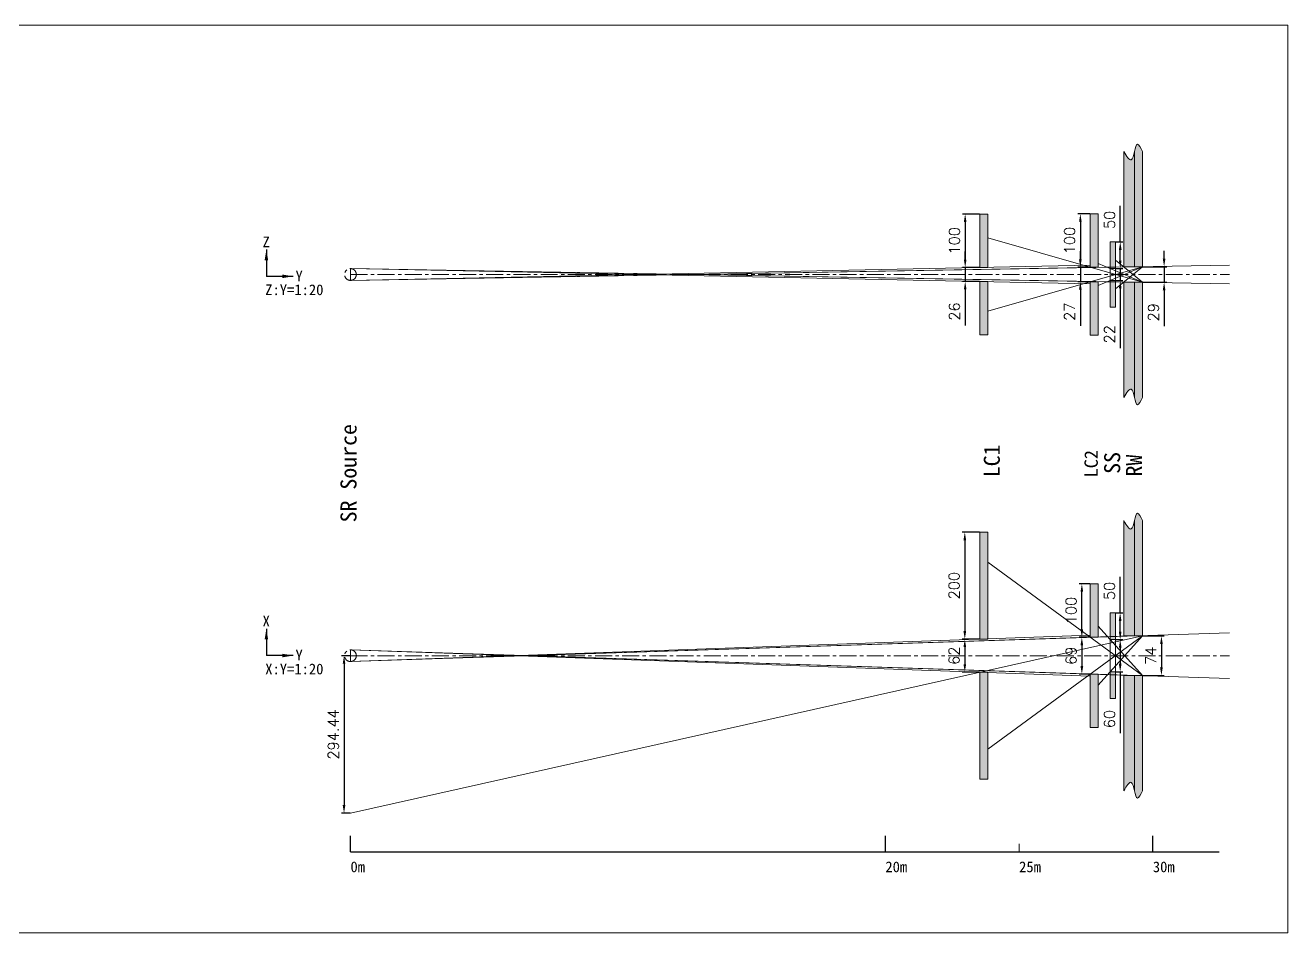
# Model space of a CAD drawing. Header units: inches. Extents: x 3 to 4849, y 1 to 1698.
# Drawn here: x 2488 to 4849, y 1 to 1698 of the extents above; entities that cross this region are included whole.
import ezdxf

# ---------------------------------------------------------------- set-up
doc = ezdxf.new("R2010")
doc.units = ezdxf.units.IN
doc.header["$MEASUREMENT"] = 0
doc.linetypes.add('CENTER', pattern=[50.8, 31.75, -6.35, 6.35, -6.35])
for name, color, linetype, lineweight in [('1中心线', 7, 'CENTER', 20), ('2尺寸线', 7, 'Continuous', 20), ('6细实线', 7, 'Continuous', 20)]:
    doc.layers.add(name, color=color, linetype=linetype, lineweight=lineweight)
doc.styles.add('ROMANC', font='romanc.shx')
doc.styles.get("Standard").update_dxf_attribs({"font": ''})
doc.styles.get('Standard').set_extended_font_data('SimSun')
doc.dimstyles.new('ISO-25', dxfattribs={"dimtxt": 2.5, "dimasz": 2, "dimexe": 1.25, "dimexo": 0.625, "dimtad": 1, "dimtoh": 1, "dimdsep": 46, "dimtxsty": 'ROMANC', "dimcen": 2.5, "dimclrt": 7, "dimadec": 0, "dimazin": 0, "dimtfac": 1, "dimtmove": 0, "dimatfit": 3, "dimfxl": 1, "dimarcsym": 0})
doc.dimstyles.new('大字标注', dxfattribs={"dimtxt": 20, "dimasz": 15, "dimexe": 5, "dimexo": 0.625, "dimgap": 10, "dimtad": 1, "dimdsep": 46, "dimtxsty": 'ROMANC', "dimcen": 2.5, "dimclrt": 7, "dimadec": 0, "dimazin": 0, "dimtfac": 1, "dimtmove": 0, "dimatfit": 3, "dimfxl": 1, "dimarcsym": 0})

# ---------------------------------------------------------------- blocks, each defined once
blk = doc.blocks.new('*D17')
at = {"layer": '6细实线', "color": 0, "lineweight": -2, "transparency": 16777216}
for p, q in [((4272.4, 1345.1), (4240.5, 1345.1)), ((4245.5, 1330.1), (4245.5, 1260.1)), ((4272.4, 1245.1), (4240.5, 1245.1))]:
    blk.add_line(p, q, dxfattribs=at)
at = {"layer": '6细实线', "color": 0, "transparency": 16777216}
for points in [[(4243, 1330.1), (4248, 1330.1), (4245.5, 1345.1)], [(4243, 1260.1), (4248, 1260.1), (4245.5, 1245.1)]]:
    blk.add_solid(points, dxfattribs=at)
at = {"layer": 'Defpoints', "color": 0, "transparency": 16777216}
for p in [(4273.1, 1345.1), (4245.5, 1245.1), (4273.1, 1245.1)]:
    blk.add_point(p, dxfattribs=at)
at = {"layer": '6细实线', "color": 7, "transparency": 16777216, "insert": (4225.5, 1295.1), "char_height": 20, "attachment_point": 5, "rotation": 90, "style": 'ROMANC'}
blk.add_mtext('100', dxfattribs=at)
blk = doc.blocks.new('*D18')
at = {"layer": '6细实线', "color": 0, "lineweight": -2, "transparency": 16777216}
for p, q in [((4245.5, 1260.1), (4245.5, 1275.1)), ((4272.4, 1245.1), (4240.5, 1245.1)), ((4245.5, 1245.1), (4245.5, 1219.1)), ((4272.4, 1219.1), (4240.5, 1219.1)), ((4245.5, 1204.1), (4245.5, 1136.7))]:
    blk.add_line(p, q, dxfattribs=at)
at = {"layer": '6细实线', "color": 0, "transparency": 16777216}
for points in [[(4243, 1260.1), (4248, 1260.1), (4245.5, 1245.1)], [(4243, 1204.1), (4248, 1204.1), (4245.5, 1219.1)]]:
    blk.add_solid(points, dxfattribs=at)
at = {"layer": 'Defpoints', "color": 0, "transparency": 16777216}
for p in [(4273.1, 1245.1), (4245.5, 1219.1), (4273.1, 1219.1)]:
    blk.add_point(p, dxfattribs=at)
at = {"layer": '6细实线', "color": 7, "transparency": 16777216, "insert": (4225.5, 1162.9), "char_height": 20, "attachment_point": 5, "rotation": 90, "style": 'ROMANC'}
blk.add_mtext('26', dxfattribs=at)
blk = doc.blocks.new('*D19')
at = {"layer": '6细实线', "color": 0, "lineweight": -2, "transparency": 16777216}
for p, q in [((4478.7, 1345.6), (4455.8, 1345.6)), ((4460.8, 1330.6), (4460.8, 1260.6)), ((4478.7, 1245.6), (4455.8, 1245.6))]:
    blk.add_line(p, q, dxfattribs=at)
at = {"layer": '6细实线', "color": 0, "transparency": 16777216}
for points in [[(4458.3, 1330.6), (4463.3, 1330.6), (4460.8, 1345.6)], [(4458.3, 1260.6), (4463.3, 1260.6), (4460.8, 1245.6)]]:
    blk.add_solid(points, dxfattribs=at)
at = {"layer": 'Defpoints', "color": 0, "transparency": 16777216}
for p in [(4479.3, 1345.6), (4460.8, 1245.6), (4479.3, 1245.6)]:
    blk.add_point(p, dxfattribs=at)
at = {"layer": '6细实线', "color": 7, "transparency": 16777216, "insert": (4440.8, 1295.6), "char_height": 20, "attachment_point": 5, "rotation": 90, "style": 'ROMANC'}
blk.add_mtext('100', dxfattribs=at)
blk = doc.blocks.new('*D20')
at = {"layer": '6细实线', "color": 0, "lineweight": -2, "transparency": 16777216}
for p, q in [((4460.8, 1260.6), (4460.8, 1275.6)), ((4478.7, 1245.6), (4455.8, 1245.6)), ((4460.8, 1245.6), (4460.8, 1218.6)), ((4478.7, 1218.6), (4455.8, 1218.6)), ((4460.8, 1203.6), (4460.8, 1136.2))]:
    blk.add_line(p, q, dxfattribs=at)
at = {"layer": '6细实线', "color": 0, "transparency": 16777216}
for points in [[(4458.3, 1260.6), (4463.3, 1260.6), (4460.8, 1245.6)], [(4458.3, 1203.6), (4463.3, 1203.6), (4460.8, 1218.6)]]:
    blk.add_solid(points, dxfattribs=at)
at = {"layer": 'Defpoints', "color": 0, "transparency": 16777216}
for p in [(4479.3, 1245.6), (4460.8, 1218.6), (4479.3, 1218.6)]:
    blk.add_point(p, dxfattribs=at)
at = {"layer": '6细实线', "color": 7, "transparency": 16777216, "insert": (4440.8, 1162.4), "char_height": 20, "attachment_point": 5, "rotation": 90, "style": 'ROMANC'}
blk.add_mtext('27', dxfattribs=at)
blk = doc.blocks.new('*D21')
at = {"layer": '6细实线', "color": 0, "lineweight": -2, "transparency": 16777216}
for p, q in [((4535.4, 1293.1), (4535.4, 1360.5)), ((4527.4, 1293.1), (4540.4, 1293.1)), ((4535.4, 1258.1), (4535.4, 1278.1)), ((4527.4, 1243.1), (4540.4, 1243.1))]:
    blk.add_line(p, q, dxfattribs=at)
at = {"layer": '6细实线', "color": 0, "transparency": 16777216}
for points in [[(4532.9, 1278.1), (4537.9, 1278.1), (4535.4, 1293.1)], [(4532.9, 1258.1), (4537.9, 1258.1), (4535.4, 1243.1)]]:
    blk.add_solid(points, dxfattribs=at)
at = {"layer": 'Defpoints', "color": 0, "transparency": 16777216}
for p in [(4526.8, 1293.1), (4535.4, 1293.1), (4526.8, 1243.1)]:
    blk.add_point(p, dxfattribs=at)
at = {"layer": '6细实线', "color": 7, "transparency": 16777216, "insert": (4515.4, 1334.3), "char_height": 20, "attachment_point": 5, "rotation": 90, "style": 'ROMANC'}
blk.add_mtext('50', dxfattribs=at)
blk = doc.blocks.new('*D22')
at = {"layer": '6细实线', "color": 0, "lineweight": -2, "transparency": 16777216}
for p, q in [((4535.4, 1258.1), (4535.4, 1273.1)), ((4527.4, 1243.1), (4540.4, 1243.1)), ((4535.4, 1243.1), (4535.4, 1221.1)), ((4527.4, 1221.1), (4540.4, 1221.1)), ((4535.4, 1206.1), (4535.4, 1094.1))]:
    blk.add_line(p, q, dxfattribs=at)
at = {"layer": '6细实线', "color": 0, "transparency": 16777216}
for points in [[(4532.9, 1258.1), (4537.9, 1258.1), (4535.4, 1243.1)], [(4532.9, 1206.1), (4537.9, 1206.1), (4535.4, 1221.1)]]:
    blk.add_solid(points, dxfattribs=at)
at = {"layer": 'Defpoints', "color": 0, "transparency": 16777216}
for p in [(4526.8, 1243.1), (4526.8, 1221.1), (4535.4, 1221.1)]:
    blk.add_point(p, dxfattribs=at)
at = {"layer": '6细实线', "color": 7, "transparency": 16777216, "insert": (4515.4, 1120.3), "char_height": 20, "attachment_point": 5, "rotation": 90, "style": 'ROMANC'}
blk.add_mtext('22', dxfattribs=at)
blk = doc.blocks.new('*D23')
at = {"layer": '6细实线', "color": 0, "lineweight": -2, "transparency": 16777216}
for p, q in [((4617.4, 1261.6), (4617.4, 1276.6)), ((4577.4, 1246.6), (4622.4, 1246.6)), ((4617.4, 1246.6), (4617.4, 1217.6)), ((4577.4, 1217.6), (4622.4, 1217.6)), ((4617.4, 1202.6), (4617.4, 1135.2))]:
    blk.add_line(p, q, dxfattribs=at)
at = {"layer": '6细实线', "color": 0, "transparency": 16777216}
for points in [[(4614.9, 1261.6), (4619.9, 1261.6), (4617.4, 1246.6)], [(4614.9, 1202.6), (4619.9, 1202.6), (4617.4, 1217.6)]]:
    blk.add_solid(points, dxfattribs=at)
at = {"layer": 'Defpoints', "color": 0, "transparency": 16777216}
for p in [(4576.8, 1246.6), (4576.8, 1217.6), (4617.4, 1217.6)]:
    blk.add_point(p, dxfattribs=at)
at = {"layer": '6细实线', "color": 7, "transparency": 16777216, "insert": (4597.4, 1161.4), "char_height": 20, "attachment_point": 5, "rotation": 90, "style": 'ROMANC'}
blk.add_mtext('29', dxfattribs=at)
blk = doc.blocks.new('*D24')
at = {"layer": '6细实线', "color": 0, "lineweight": -2, "transparency": 16777216}
for p, q in [((3095.7, 519.4), (3079.3, 519.4)), ((3084.3, 504.4), (3084.3, 240)), ((3095.7, 225), (3079.3, 225))]:
    blk.add_line(p, q, dxfattribs=at)
at = {"layer": '6细实线', "color": 0, "transparency": 16777216}
for points in [[(3081.8, 504.4), (3086.8, 504.4), (3084.3, 519.4)], [(3081.8, 240), (3086.8, 240), (3084.3, 225)]]:
    blk.add_solid(points, dxfattribs=at)
at = {"layer": 'Defpoints', "color": 0, "transparency": 16777216}
for p in [(3096.3, 519.4), (3084.3, 225), (3096.3, 225)]:
    blk.add_point(p, dxfattribs=at)
at = {"layer": '6细实线', "color": 7, "transparency": 16777216, "insert": (3064.3, 372.2), "char_height": 20, "attachment_point": 5, "rotation": 90, "style": 'ROMANC'}
blk.add_mtext('294.44', dxfattribs=at)
blk = doc.blocks.new('*D25')
at = {"layer": '6细实线', "color": 0, "lineweight": -2, "transparency": 16777216}
for p, q in [((4272.4, 750.4), (4239.8, 750.4)), ((4244.8, 735.4), (4244.8, 565.4)), ((4272.4, 550.4), (4239.8, 550.4))]:
    blk.add_line(p, q, dxfattribs=at)
at = {"layer": '6细实线', "color": 0, "transparency": 16777216}
for points in [[(4242.3, 735.4), (4247.3, 735.4), (4244.8, 750.4)], [(4242.3, 565.4), (4247.3, 565.4), (4244.8, 550.4)]]:
    blk.add_solid(points, dxfattribs=at)
at = {"layer": 'Defpoints', "color": 0, "transparency": 16777216}
for p in [(4273.1, 750.4), (4244.8, 550.4), (4273.1, 550.4)]:
    blk.add_point(p, dxfattribs=at)
at = {"layer": '6细实线', "color": 7, "transparency": 16777216, "insert": (4224.8, 650.4), "char_height": 20, "attachment_point": 5, "rotation": 90, "style": 'ROMANC'}
blk.add_mtext('200', dxfattribs=at)
blk = doc.blocks.new('*D26')
at = {"layer": '6细实线', "color": 0, "lineweight": -2, "transparency": 16777216}
for p, q in [((4272.4, 550.4), (4239.8, 550.4)), ((4244.8, 535.4), (4244.8, 503.4)), ((4272.4, 488.4), (4239.8, 488.4))]:
    blk.add_line(p, q, dxfattribs=at)
at = {"layer": '6细实线', "color": 0, "transparency": 16777216}
for points in [[(4242.3, 535.4), (4247.3, 535.4), (4244.8, 550.4)], [(4242.3, 503.4), (4247.3, 503.4), (4244.8, 488.4)]]:
    blk.add_solid(points, dxfattribs=at)
at = {"layer": 'Defpoints', "color": 0, "transparency": 16777216}
for p in [(4273.1, 550.4), (4244.8, 488.4), (4273.1, 488.4)]:
    blk.add_point(p, dxfattribs=at)
at = {"layer": '6细实线', "color": 7, "transparency": 16777216, "insert": (4224.8, 519.4), "char_height": 20, "attachment_point": 5, "rotation": 90, "style": 'ROMANC'}
blk.add_mtext('62', dxfattribs=at)
blk = doc.blocks.new('*D27')
at = {"layer": '6细实线', "color": 0, "lineweight": -2, "transparency": 16777216}
for p, q in [((4478.7, 653.9), (4458.6, 653.9)), ((4463.6, 568.9), (4463.6, 638.9)), ((4478.7, 553.9), (4458.6, 553.9))]:
    blk.add_line(p, q, dxfattribs=at)
at = {"layer": '6细实线', "color": 0, "transparency": 16777216}
for points in [[(4461.1, 638.9), (4466.1, 638.9), (4463.6, 653.9)], [(4461.1, 568.9), (4466.1, 568.9), (4463.6, 553.9)]]:
    blk.add_solid(points, dxfattribs=at)
at = {"layer": 'Defpoints', "color": 0, "transparency": 16777216}
for p in [(4463.6, 653.9), (4479.3, 653.9), (4479.3, 553.9)]:
    blk.add_point(p, dxfattribs=at)
at = {"layer": '6细实线', "color": 7, "transparency": 16777216, "insert": (4443.6, 603.9), "char_height": 20, "attachment_point": 5, "rotation": 90, "style": 'ROMANC'}
blk.add_mtext('100', dxfattribs=at)
blk = doc.blocks.new('*D28')
at = {"layer": '6细实线', "color": 0, "lineweight": -2, "transparency": 16777216}
for p, q in [((4478.7, 553.9), (4458.6, 553.9)), ((4463.6, 538.9), (4463.6, 499.9)), ((4478.7, 484.9), (4458.6, 484.9))]:
    blk.add_line(p, q, dxfattribs=at)
at = {"layer": '6细实线', "color": 0, "transparency": 16777216}
for points in [[(4461.1, 538.9), (4466.1, 538.9), (4463.6, 553.9)], [(4461.1, 499.9), (4466.1, 499.9), (4463.6, 484.9)]]:
    blk.add_solid(points, dxfattribs=at)
at = {"layer": 'Defpoints', "color": 0, "transparency": 16777216}
for p in [(4479.3, 553.9), (4463.6, 484.9), (4479.3, 484.9)]:
    blk.add_point(p, dxfattribs=at)
at = {"layer": '6细实线', "color": 7, "transparency": 16777216, "insert": (4443.6, 519.4), "char_height": 20, "attachment_point": 5, "rotation": 90, "style": 'ROMANC'}
blk.add_mtext('69', dxfattribs=at)
blk = doc.blocks.new('*D29')
at = {"layer": '6细实线', "color": 0, "lineweight": -2, "transparency": 16777216}
for p, q in [((4535.2, 599.4), (4535.2, 666.8)), ((4527.4, 599.4), (4540.2, 599.4)), ((4535.2, 564.4), (4535.2, 584.4)), ((4527.4, 549.4), (4540.2, 549.4))]:
    blk.add_line(p, q, dxfattribs=at)
at = {"layer": '6细实线', "color": 0, "transparency": 16777216}
for points in [[(4532.7, 584.4), (4537.7, 584.4), (4535.2, 599.4)], [(4532.7, 564.4), (4537.7, 564.4), (4535.2, 549.4)]]:
    blk.add_solid(points, dxfattribs=at)
at = {"layer": 'Defpoints', "color": 0, "transparency": 16777216}
for p in [(4526.8, 599.4), (4535.2, 599.4), (4526.8, 549.4)]:
    blk.add_point(p, dxfattribs=at)
at = {"layer": '6细实线', "color": 7, "transparency": 16777216, "insert": (4515.2, 640.6), "char_height": 20, "attachment_point": 5, "rotation": 90, "style": 'ROMANC'}
blk.add_mtext('50', dxfattribs=at)
blk = doc.blocks.new('*D30')
at = {"layer": '6细实线', "color": 0, "lineweight": -2, "transparency": 16777216}
for p, q in [((4527.4, 549.4), (4540.3, 549.4)), ((4535.3, 534.4), (4535.3, 504.4)), ((4527.4, 489.4), (4540.3, 489.4)), ((4535.3, 489.4), (4535.3, 374.8))]:
    blk.add_line(p, q, dxfattribs=at)
at = {"layer": '6细实线', "color": 0, "transparency": 16777216}
for points in [[(4532.8, 534.4), (4537.8, 534.4), (4535.3, 549.4)], [(4532.8, 504.4), (4537.8, 504.4), (4535.3, 489.4)]]:
    blk.add_solid(points, dxfattribs=at)
at = {"layer": 'Defpoints', "color": 0, "transparency": 16777216}
for p in [(4526.8, 549.4), (4526.8, 489.4), (4535.3, 489.4)]:
    blk.add_point(p, dxfattribs=at)
at = {"layer": '6细实线', "color": 7, "transparency": 16777216, "insert": (4515.3, 401), "char_height": 20, "attachment_point": 5, "rotation": 90, "style": 'ROMANC'}
blk.add_mtext('60', dxfattribs=at)
blk = doc.blocks.new('*D31')
at = {"layer": '6细实线', "color": 0, "lineweight": -2, "transparency": 16777216}
for p, q in [((4577.4, 556.4), (4617.4, 556.4)), ((4612.4, 541.4), (4612.4, 497.4)), ((4577.4, 482.4), (4617.4, 482.4))]:
    blk.add_line(p, q, dxfattribs=at)
at = {"layer": '6细实线', "color": 0, "transparency": 16777216}
for points in [[(4609.9, 541.4), (4614.9, 541.4), (4612.4, 556.4)], [(4609.9, 497.4), (4614.9, 497.4), (4612.4, 482.4)]]:
    blk.add_solid(points, dxfattribs=at)
at = {"layer": 'Defpoints', "color": 0, "transparency": 16777216}
for p in [(4576.8, 556.4), (4576.8, 482.4), (4612.4, 482.4)]:
    blk.add_point(p, dxfattribs=at)
at = {"layer": '6细实线', "color": 7, "transparency": 16777216, "insert": (4592.4, 519.4), "char_height": 20, "attachment_point": 5, "rotation": 90, "style": 'ROMANC'}
blk.add_mtext('74', dxfattribs=at)

msp = doc.modelspace()

# ---------------------------------------------------------------- hatches: boundary and pattern name
at = {"layer": '6细实线'}
h = msp.add_hatch(dxfattribs=at)
h.set_pattern_fill('GRAVEL', color=6, scale=2)
h.set_pattern_definition([(228.012788, (873.388, -8920.9852), (-406.4, -457.2), [6.83443, -676.60967]), (184.96974, (868.8159, -8926.0652), (609.59999976, 50.8000029), [11.7281, -1161.08098]), (132.510447, (857.132, -8927.0812), (508.0000002, -558.7999998), [8.26963, -818.69446]), (267.27369, (837.3199, -8939.7812), (50.8000001, 1016), [10.6801, -1057.32875]), (292.833654, (836.8119, -8950.4492), (-254, 609.6), [10.47267, -1036.79615]), (357.27369, (840.8759, -8960.1012), (-1016, 50.8000001), [10.6801, -1057.32875]), (37.69424, (851.5439, -8960.6092), (-660.39999997, -508.00000004), [14.12387, -1398.2623]), (72.255328, (862.7199, -8951.9732), (355.6000001, 1117.59999997), [13.3344, -1320.10513]), (121.429566, (866.7839, -8939.2732), (-406.40000006, 660.39999996), [10.71626, -1060.91091]), (175.23636, (861.196, -8930.129), (558.8, -50.8000001), [12.23427, -599.47874]), (222.397438, (849.0039, -8929.1132), (-609.59999998, -558.80000002), [15.82156, -1566.33545]), (138.814075, (887.612, -8940.289), (-355.6, 304.8), [5.4001, -534.61132]), (171.469234, (883.5479, -8936.7332), (660.4, -101.5999999), [10.27364, -1017.09278]), (225, (873.388, -8935.21), (-7e-15, -50.8), [7.18419, -64.65786]), (203.19859, (869.832, -8929.113), (254, 101.6), [3.86883, -383.01245]), (291.80141, (866.276, -8930.637), (-50.8, 152.4), [5.47131, -268.09506]), (30.96376, (868.308, -8935.717), (152.4, 101.6), [8.8864, -287.32596]), (161.56505, (875.928, -8931.145), (101.6, -50.8), [6.42574, -154.21796]), (16.38954, (836.8119, -8930.6372), (508, 152.4), [9.00176, -891.17653]), (70.346176, (845.448, -8928.0972), (-203.2, -558.8), [7.55198, -747.64431]), (293.19859, (875.928, -8920.985), (-101.6, 254), [7.7376, -379.14367]), (343.61046, (878.9759, -8928.0972), (-508, 152.4), [9.00176, -891.17653]), (339.443955, (836.812, -8962.133), (-254, 101.6), [8.6807, -425.35469]), (294.77514, (844.94, -8965.1812), (-254.0000003, 558.7999999), [7.27344, -720.07187]), (66.80141, (876.436, -8971.785), (101.6, 254), [7.7376, -379.14367]), (17.354025, (879.484, -8964.6732), (-660.4, -203.20000004), [8.51565, -843.04752]), (69.443955, (851.544, -8971.785), (-101.6, -254), [4.34035, -429.69504]), (101.30993, (873.388, -8971.785), (-50.8, 203.2), [2.5903, -256.4399]), (165.96376, (872.88, -8969.245), (152.4, -50.8), [10.47267, -198.9811]), (186.009006, (862.7199, -8966.7052), (508, 50.8), [9.70534, -960.8273]), (303.69007, (868.308, -8940.289), (-50.8, 101.6), [7.32648, -175.83553]), (353.157227, (872.3719, -8946.3852), (863.6, -101.59999995), [12.79114, -1266.32018]), (60.945396, (885.072, -8947.909), (-203.2, -355.6), [5.23016, -517.78785]), (90, (887.61, -8943.337), (-50.8, 50.8), [3.048, -47.752]), (120.256437, (861.704, -8965.1812), (203.2, -355.6), [7.05734, -698.67882]), (48.012787, (858.148, -8959.0852), (406.4, 457.2), [13.66886, -669.77524]), (0, (867.29, -8948.925), (50.8, 50.8), [13.208, -37.592]), (325.304846, (880.5, -8948.9252), (508.0000002, -355.5999997), [8.0322, -795.18633]), (254.054604, (887.104, -8953.497), (-50.8, -203.2), [7.39658, -362.433]), (207.645975, (885.0719, -8960.6092), (-965.20000004, -507.99999993), [12.0429, -1192.24929]), (175.426079, (874.4039, -8966.1972), (-660.4, 50.8), [12.74059, -1261.31693])])
edge = h.paths.add_edge_path()
edge.add_spline(control_points=[(4576.814, 1462.086), (4573.399, 1469.065), (4566.612, 1482.939), (4563.489, 1468.428), (4561.814, 1461.177)], knot_values=[36.22826451, 36.22826451, 36.22826451, 36.22826451, 52.8410596, 69.24797065, 69.24797065, 69.24797065, 69.24797065], degree=3, periodic=0)
edge.add_line((4561.814, 1461.177), (4561.814, 1246.592))
edge.add_line((4561.814, 1246.592), (4576.814, 1246.592))
edge.add_line((4576.814, 1246.592), (4576.814, 1462.086))
edge = h.paths.add_edge_path()
edge.add_spline(control_points=[(4561.814, 1461.177), (4560.272, 1454.507), (4556.322, 1438.413), (4547.159, 1453.363), (4541.814, 1462.086)], knot_values=[0, 0, 0, 0, 15.09085371, 36.22826451, 36.22826451, 36.22826451, 36.22826451], degree=3, periodic=0)
edge.add_line((4541.814, 1462.086), (4541.814, 1246.592))
edge.add_line((4541.814, 1246.592), (4561.814, 1246.592))
edge.add_line((4561.814, 1246.592), (4561.814, 1461.177))
edge = h.paths.add_edge_path()
edge.add_line((4561.814, 1217.592), (4541.814, 1217.592))
edge.add_line((4541.814, 1217.592), (4541.814, 1002.099))
edge.add_spline(control_points=[(4541.814, 1002.099), (4547.159, 1010.822), (4556.322, 1025.771), (4560.272, 1009.677), (4561.814, 1003.008)], knot_values=[0, 0, 0, 0, 21.1374108, 36.22826451, 36.22826451, 36.22826451, 36.22826451], degree=3, periodic=0)
edge.add_line((4561.814, 1003.008), (4561.814, 1217.592))
edge = h.paths.add_edge_path()
edge.add_line((4576.814, 1217.592), (4561.814, 1217.592))
edge.add_line((4561.814, 1217.592), (4561.814, 1003.008))
edge.add_spline(control_points=[(4561.814, 1003.008), (4563.489, 995.757), (4566.612, 981.246), (4573.399, 995.119), (4576.814, 1002.099)], knot_values=[36.22826451, 36.22826451, 36.22826451, 36.22826451, 52.63517557, 69.24797065, 69.24797065, 69.24797065, 69.24797065], degree=3, periodic=0)
edge.add_line((4576.814, 1002.099), (4576.814, 1217.592))
edge = h.paths.add_edge_path()
edge.add_spline(control_points=[(4561.814, 771.029), (4560.272, 764.359), (4556.322, 748.265), (4547.159, 763.215), (4541.814, 771.938)], knot_values=[0, 0, 0, 0, 15.09085371, 36.22826451, 36.22826451, 36.22826451, 36.22826451], degree=3, periodic=0)
edge.add_line((4541.814, 771.938), (4541.814, 556.444))
edge.add_line((4541.814, 556.444), (4561.814, 556.444))
edge.add_line((4561.814, 556.444), (4561.814, 771.029))
edge = h.paths.add_edge_path()
edge.add_spline(control_points=[(4576.814, 771.938), (4573.399, 778.917), (4566.612, 792.791), (4563.489, 778.28), (4561.814, 771.029)], knot_values=[36.22826451, 36.22826451, 36.22826451, 36.22826451, 52.8410596, 69.24797065, 69.24797065, 69.24797065, 69.24797065], degree=3, periodic=0)
edge.add_line((4561.814, 771.029), (4561.814, 556.444))
edge.add_line((4561.814, 556.444), (4576.814, 556.444))
edge.add_line((4576.814, 556.444), (4576.814, 771.938))
edge = h.paths.add_edge_path()
edge.add_line((4561.814, 482.444), (4541.814, 482.444))
edge.add_line((4541.814, 482.444), (4541.814, 266.951))
edge.add_spline(control_points=[(4541.814, 266.951), (4547.159, 275.674), (4556.322, 290.623), (4560.272, 274.529), (4561.814, 267.86)], knot_values=[0, 0, 0, 0, 21.1374108, 36.22826451, 36.22826451, 36.22826451, 36.22826451], degree=3, periodic=0)
edge.add_line((4561.814, 267.86), (4561.814, 482.444))
edge = h.paths.add_edge_path()
edge.add_line((4576.814, 482.444), (4561.814, 482.444))
edge.add_line((4561.814, 482.444), (4561.814, 267.86))
edge.add_spline(control_points=[(4561.814, 267.86), (4563.489, 260.609), (4566.612, 246.098), (4573.399, 259.971), (4576.814, 266.951)], knot_values=[36.22826451, 36.22826451, 36.22826451, 36.22826451, 52.63517557, 69.24797065, 69.24797065, 69.24797065, 69.24797065], degree=3, periodic=0)
edge.add_line((4576.814, 266.951), (4576.814, 482.444))
h = msp.add_hatch(color=6, dxfattribs=at)
h.dxf.hatch_style = 1
h.paths.add_polyline_path([(4494.314, 1345.592), (4479.314, 1345.592), (4479.314, 1245.592), (4494.314, 1245.858)])
h.paths.add_polyline_path([(4494.314, 1218.327), (4479.314, 1218.592), (4479.314, 1118.592), (4494.314, 1118.592)])
h = msp.add_hatch(color=6, dxfattribs=at)
h.dxf.hatch_style = 1
h.paths.add_polyline_path([(4288.064, 1345.092), (4273.064, 1345.092), (4273.064, 1245.092), (4288.064, 1245.398)])
h.paths.add_polyline_path([(4288.064, 1218.786), (4273.064, 1219.092), (4273.064, 1119.092), (4288.064, 1119.092)])
h = msp.add_hatch(color=6, dxfattribs=at)
h.dxf.hatch_style = 1
h.paths.add_polyline_path([(4526.814, 1293.092), (4516.814, 1293.092), (4516.814, 1243.092), (4526.814, 1243.092)])
h.paths.add_polyline_path([(4526.814, 1221.092), (4516.814, 1221.092), (4516.814, 1171.092), (4526.814, 1171.092)])
h = msp.add_hatch(color=6, dxfattribs=at)
h.dxf.hatch_style = 1
h.paths.add_polyline_path([(4288.064, 750.444), (4273.064, 750.444), (4273.064, 550.444), (4288.064, 550.98)])
h.paths.add_polyline_path([(4288.064, 487.909), (4273.064, 488.444), (4273.064, 288.444), (4288.064, 288.444)])
h = msp.add_hatch(color=6, dxfattribs=at)
h.dxf.hatch_style = 1
h.paths.add_polyline_path([(4494.314, 653.944), (4479.314, 653.944), (4479.314, 553.944), (4494.314, 554.438)])
h.paths.add_polyline_path([(4494.314, 484.451), (4479.314, 484.944), (4479.314, 384.944), (4494.314, 384.944)])
h = msp.add_hatch(color=6, dxfattribs=at)
h.dxf.hatch_style = 1
h.paths.add_polyline_path([(4526.814, 599.444), (4516.814, 599.444), (4516.814, 549.444), (4526.814, 549.444)])
h.paths.add_polyline_path([(4526.814, 489.444), (4516.814, 489.444), (4516.814, 439.444), (4526.814, 439.444)])

# ---------------------------------------------------------------- linework, layer by layer
at = {"layer": '1中心线'}
for p, q in [((3096.314, 1221.092), (3096.314, 1243.092)), ((3096.314, 1221.092), (3096.314, 1243.092)), ((3096.314, 1232.092), (4739.697, 1232.092)), ((3096.314, 508.444), (3096.314, 530.444)), ((3096.314, 508.444), (3096.314, 530.444)), ((3096.314, 508.444), (3096.314, 530.444)), ((3096.314, 508.444), (3096.314, 530.444)), ((3096.314, 508.444), (3096.314, 530.444)), ((3096.314, 519.444), (4739.697, 519.444))]:
    msp.add_line(p, q, dxfattribs=at)
for centre in [(3096.314, 1232.092), (3096.314, 519.444)]:
    msp.add_circle(centre, 11, dxfattribs=at)
at = {"layer": '2尺寸线', "lineweight": 30}
for p, q in [((3096.314, 152.55), (3096.314, 182.55)), ((4096.314, 152.55), (4096.314, 182.55)), ((4596.314, 152.55), (4596.314, 182.55)), ((3096.314, 152.55), (4720.564, 152.55))]:
    msp.add_line(p, q, dxfattribs=at)
at = {"layer": '6细实线'}
for p, q in [((4541.814, 1462.086), (4541.814, 1246.592)), ((4561.814, 1462.086), (4561.814, 1246.592)), ((4576.814, 1462.086), (4576.814, 1246.592)), ((4479.314, 1345.592), (4479.314, 1245.592)), ((4494.314, 1345.592), (4479.314, 1345.592)), ((4494.314, 1345.592), (4494.314, 1245.592)), ((4273.064, 1345.092), (4273.064, 1245.092)), ((4288.064, 1345.092), (4273.064, 1345.092)), ((4288.064, 1345.092), (4288.064, 1245.092)), ((4516.814, 1293.092), (4516.814, 1243.092)), ((4526.814, 1293.092), (4516.814, 1293.092)), ((4526.814, 1293.092), (4526.814, 1243.092)), ((4739.697, 1249.688), (3096.314, 1221.092)), ((3096.314, 1221.092), (4479.314, 1249.299)), ((4541.814, 1246.7), (3096.314, 1221.092)), ((3096.314, 1243.092), (4479.314, 1214.886)), ((4541.814, 1217.485), (3096.314, 1243.092)), ((4739.697, 1214.497), (3096.314, 1243.092)), ((4288.064, 1245.092), (4273.064, 1245.092)), ((4494.314, 1245.592), (4479.314, 1245.592)), ((4526.814, 1243.092), (4516.814, 1243.092)), ((4516.814, 1243.092), (4516.814, 1221.092)), ((4526.814, 1243.092), (4526.814, 1221.092)), ((4576.814, 1246.592), (4541.814, 1246.592)), ((4273.064, 1119.092), (4273.064, 1219.092)), ((4288.064, 1219.092), (4273.064, 1219.092)), ((4288.064, 1119.092), (4288.064, 1219.092)), ((4494.314, 1218.592), (4479.314, 1218.592)), ((4479.314, 1118.592), (4479.314, 1218.592)), ((4494.314, 1118.592), (4494.314, 1218.592)), ((4526.814, 1221.092), (4516.814, 1221.092)), ((4516.814, 1182.092), (4516.814, 1221.092)), ((4516.814, 1171.092), (4516.814, 1221.092)), ((4526.814, 1182.092), (4526.814, 1221.092)), ((4526.814, 1171.092), (4526.814, 1221.092)), ((4576.814, 1217.592), (4541.814, 1217.592)), ((4541.814, 1002.099), (4541.814, 1217.592)), ((4561.814, 1002.099), (4561.814, 1217.592)), ((4576.814, 1002.099), (4576.814, 1217.592)), ((4526.814, 1171.092), (4516.814, 1171.092)), ((4288.064, 1119.092), (4273.064, 1119.092)), ((4494.314, 1118.592), (4479.314, 1118.592)), ((4541.814, 771.938), (4541.814, 556.444)), ((4561.814, 771.938), (4561.814, 556.444)), ((4576.814, 771.938), (4576.814, 556.444)), ((4273.064, 750.444), (4273.064, 550.444)), ((4288.064, 750.444), (4273.064, 750.444)), ((4288.064, 750.444), (4288.064, 550.444)), ((4479.314, 653.944), (4479.314, 553.944)), ((4494.314, 653.944), (4479.314, 653.944)), ((4494.314, 653.944), (4494.314, 553.944)), ((4516.814, 599.444), (4516.814, 549.444)), ((4526.814, 599.444), (4516.814, 599.444)), ((4526.814, 599.444), (4526.814, 549.444)), ((4739.697, 562.271), (3096.314, 508.444)), ((3096.314, 508.444), (4479.314, 557.806)), ((4555.303, 556.444), (3096.314, 508.444)), ((4288.064, 550.444), (4273.064, 550.444)), ((4494.314, 553.944), (4479.314, 553.944)), ((4526.814, 549.444), (4516.814, 549.444)), ((4516.814, 549.444), (4516.814, 489.444)), ((4526.814, 549.444), (4526.814, 489.444)), ((4576.814, 556.444), (4541.814, 556.444)), ((3096.314, 530.444), (4479.314, 481.083)), ((4555.303, 482.444), (3096.314, 530.444)), ((4739.697, 476.618), (3096.314, 530.444)), ((4273.064, 288.444), (4273.064, 488.444)), ((4288.064, 488.444), (4273.064, 488.444)), ((4288.064, 288.444), (4288.064, 488.444)), ((4494.314, 484.944), (4479.314, 484.944)), ((4479.314, 384.944), (4479.314, 484.944)), ((4494.314, 384.944), (4494.314, 484.944)), ((4516.814, 439.444), (4516.814, 491.774)), ((4526.814, 489.444), (4516.814, 489.444)), ((4526.814, 439.444), (4526.814, 491.56)), ((4576.814, 482.444), (4541.814, 482.444)), ((4541.814, 266.951), (4541.814, 482.444)), ((4561.814, 266.951), (4561.814, 482.444)), ((4576.814, 266.951), (4576.814, 482.444)), ((4526.814, 439.444), (4516.814, 439.444)), ((4494.314, 384.944), (4479.314, 384.944)), ((4288.064, 288.444), (4273.064, 288.444)), ((3096.314, 167.55), (3096.314, 152.55)), ((4346.314, 167.55), (4346.314, 152.55))]:
    msp.add_line(p, q, dxfattribs=at)
at = {"layer": '6细实线', "color": 5}
for p, q in [((4576.814, 1217.592), (4288.064, 1300.515)), ((4576.814, 1217.592), (4494.314, 1252.655)), ((4576.814, 1217.592), (4526.814, 1259.021)), ((4576.814, 1246.592), (4288.064, 1163.669)), ((4576.814, 1246.592), (4494.314, 1211.53)), ((4576.814, 1246.592), (4526.814, 1205.164)), ((4576.814, 482.444), (4288.064, 694.194)), ((4576.814, 482.444), (4494.314, 574.569)), ((4576.814, 556.444), (3096.314, 225.007)), ((4576.814, 556.444), (4288.064, 344.694)), ((4576.814, 556.444), (4494.314, 464.319))]:
    msp.add_line(p, q, dxfattribs=at)
at = {"layer": '6细实线', "color": 1}
for p, q in [((3096.314, 1232.092), (3096.314, 1233.592)), ((3096.314, 519.444), (3096.314, 522.244))]:
    msp.add_line(p, q, dxfattribs=at)
at = {"layer": '6细实线'}
msp.add_lwpolyline([(2.556, 1698.098), (4848.53, 1698.098), (4848.53, 1.456), (2.556, 1.456)], close=True, dxfattribs=at)
for points in [[(4541.814, 1462.086), (4556.077, 1446.486), (4567.497, 1475.84), (4576.814, 1462.086)], [(4541.814, 1002.099), (4556.077, 1017.699), (4567.497, 988.344), (4576.814, 1002.099)], [(4541.814, 771.938), (4556.077, 756.338), (4567.497, 785.692), (4576.814, 771.938)], [(4541.814, 266.951), (4556.077, 282.551), (4567.497, 253.196), (4576.814, 266.951)]]:
    msp.add_spline(points, degree=3, dxfattribs=at)

# ---------------------------------------------------------------- texts
at = {"layer": '1中心线', "attachment_point": 1, "rotation": 90}
for s, insert, char_height in [('\\pi13.058;{\\fFangSong_GB2312|b1|i0|c134|p49;SR Source}', (3077.687, 755.688), 30), ('\\pi97.344;{\\fFangSong_GB2312|b1|i0|c134|p49;LC1}', (4280.283, 755.688), 30), ('\\pi97.105;{\\fFangSong_GB2312|b1|i0|c134|p49;LC2}', (4468.469, 755.688), 25), ('\\pi103.77;{\\fFangSong_GB2312|b1|i0|c134|p49;SS}', (4505.351, 755.688), 30), ('\\pi98.772;{\\fFangSong_GB2312|b1|i0|c134|p49;RW}', (4546.057, 755.688), 30)]:
    msp.add_mtext_dynamic_manual_height_columns(s, width=256.11562, gutter_width=12.5, heights=[0], dxfattribs=dict(at, insert=insert, char_height=char_height))
at = {"layer": '2尺寸线', "char_height": 20, "attachment_point": 1}
for s, width, insert in [('{\\fFangSong_GB2312|b1|i0|c134|p49;Z}', 51.22282, (2932.022, 1303.135)), ('{\\fFangSong_GB2312|b1|i0|c134|p49;Y}', 51.22282, (2993.559, 1239.4)), ('{\\fFangSong_GB2312|b1|i0|c134|p49;Z:Y=1:20}', 51.22282, (2936.968, 1213.552)), ('{\\fFangSong_GB2312|b1|i0|c134|p49;X}', 51.22282, (2932.022, 594.225)), ('{\\fFangSong_GB2312|b1|i0|c134|p49;Y}', 51.22282, (2993.559, 530.49)), ('{\\fFangSong_GB2312|b1|i0|c134|p49;X:Y=1:20}', 51.22282, (2936.968, 504.642)), ('{\\fFangSong_GB2312|b1|i0|c134|p49;0m}', 105.24161, (3096.314, 134.693)), ('{\\fFangSong_GB2312|b1|i0|c134|p49;20m}', 105.24161, (4096.314, 134.693)), ('{\\fFangSong_GB2312|b1|i0|c134|p49;25m}', 105.24161, (4346.314, 134.693)), ('{\\fFangSong_GB2312|b1|i0|c134|p49;30m}', 105.24161, (4596.314, 134.693))]:
    msp.add_mtext_dynamic_manual_height_columns(s, width=width, gutter_width=12.5, heights=[0], dxfattribs=dict(at, insert=insert))

# ---------------------------------------------------------------- dimensions: what is measured, and where the dimension line sits
at = {"layer": '6细实线'}
for base, p1, p2, picture, middle in [((4460.764, 1245.592), (4479.314, 1345.592), (4479.314, 1245.592), '*D19', (4440.764, 1295.592)), ((4535.385, 1293.092), (4526.814, 1243.092), (4526.814, 1293.092), '*D21', (4515.385, 1334.283)), ((4245.474, 1245.092), (4273.064, 1345.092), (4273.064, 1245.092), '*D17', (4225.474, 1295.092)), ((4245.474, 1219.092), (4273.064, 1245.092), (4273.064, 1219.092), '*D18', (4225.474, 1162.902)), ((4460.764, 1218.592), (4479.314, 1245.592), (4479.314, 1218.592), '*D20', (4440.764, 1162.402)), ((4617.389, 1217.592), (4576.814, 1246.592), (4576.814, 1217.592), '*D23', (4597.389, 1161.402)), ((4244.845, 550.444), (4273.064, 750.444), (4273.064, 550.444), '*D25', (4224.845, 650.444)), ((4535.214, 599.444), (4526.814, 549.444), (4526.814, 599.444), '*D29', (4515.214, 640.635)), ((4463.551, 653.944), (4479.314, 553.944), (4479.314, 653.944), '*D27', (4443.551, 603.944)), ((4244.845, 488.444), (4273.064, 550.444), (4273.064, 488.444), '*D26', (4224.845, 519.444)), ((4463.551, 484.945), (4479.314, 553.944), (4479.307, 484.945), '*D28', (4443.551, 519.444)), ((4612.411, 482.444), (4576.814, 556.444), (4576.814, 482.444), '*D31', (4592.411, 519.444)), ((3084.276, 225.007), (3096.314, 519.444), (3096.314, 225.007), '*D24', (3064.276, 372.226))]:
    dim = msp.add_linear_dim(base=base, p1=p1, p2=p2, angle=90, dimstyle='大字标注', dxfattribs=at)
    dim.commit()
    dim.dimension.update_dxf_attribs({"geometry": picture, "text_midpoint": middle})
for base, p1, p2, picture, middle in [((4535.385, 1221.092), (4526.814, 1243.092), (4526.814, 1221.092), '*D22', (4535.385, 1120.287)), ((4535.267, 489.444), (4526.814, 549.444), (4526.814, 489.444), '*D30', (4535.267, 400.958))]:
    dim = msp.add_linear_dim(base=base, p1=p1, p2=p2, angle=90, dimstyle='大字标注', dxfattribs=at)
    dim.commit()
    dim.dimension.update_dxf_attribs({"geometry": picture, "text_midpoint": middle, "dimtype": 160})

# ---------------------------------------------------------------- leaders
at = {"layer": '2尺寸线'}
for points in [[(2939.145, 1278.648), (2939.145, 1228.648)], [(2989.145, 1228.648), (2939.145, 1228.648)], [(2939.145, 569.738), (2939.145, 519.738)], [(2989.145, 519.738), (2939.145, 519.738)]]:
    msp.add_leader(points, dimstyle='ISO-25', override={"dimasz": 20, "dimgap": 0.625, "dimtad": 0}, dxfattribs=at)

doc.saveas('drawing.dxf')
